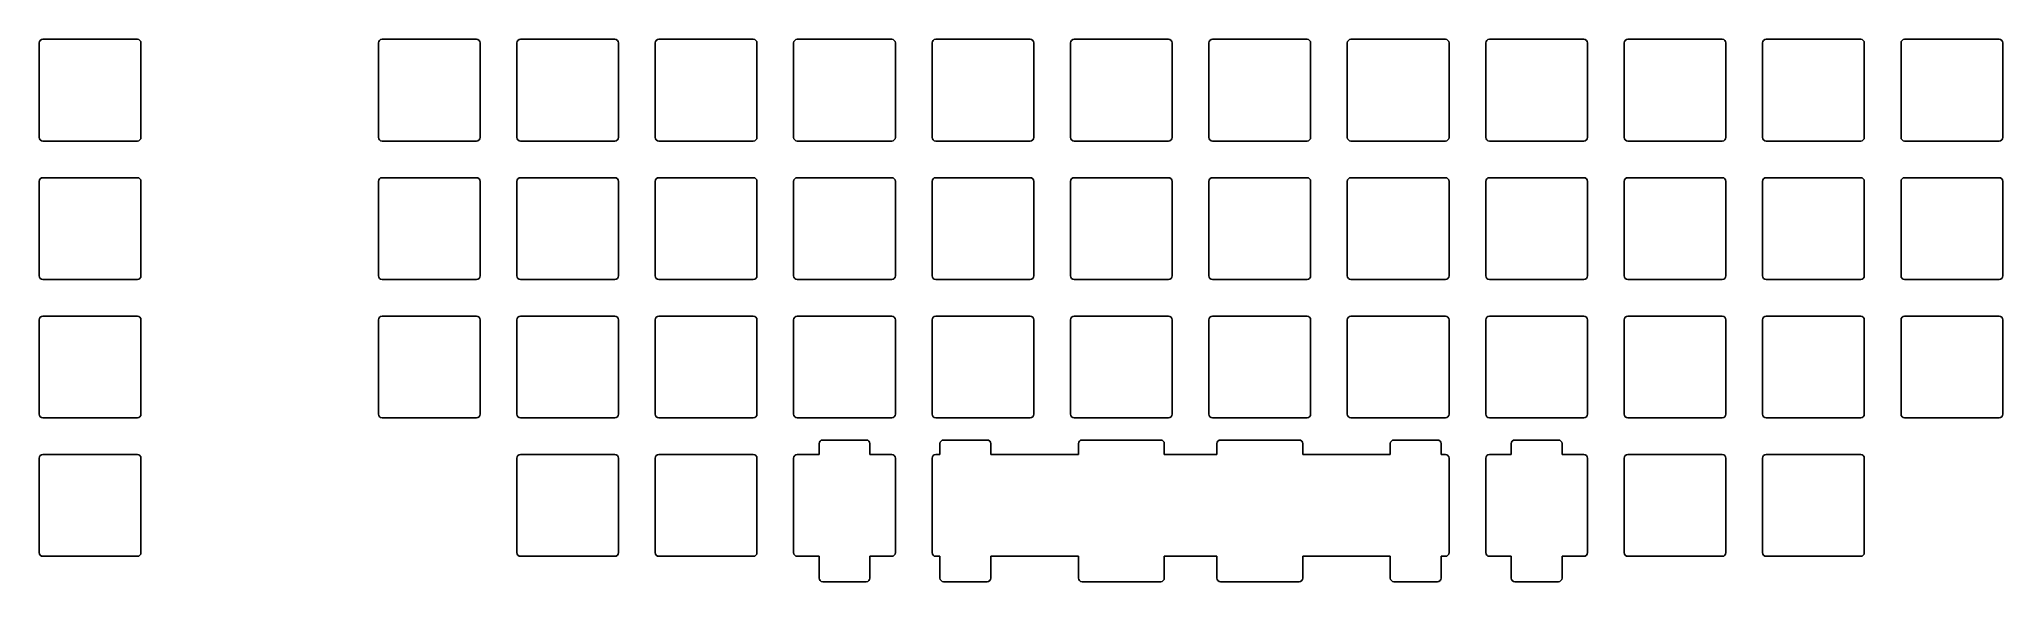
# Model space of a CAD drawing. Header units: millimetres. Extents: x 3 to 273, y -77 to -3.
import ezdxf

# ---------------------------------------------------------------- set-up
doc = ezdxf.new("R2010")
doc.units = ezdxf.units.MM

msp = doc.modelspace()

# ---------------------------------------------------------------- linework, layer by layer
for p, q in [((16.025, -2.525), (3.025, -2.525)), ((62.6975, -2.525), (49.6975, -2.525)), ((81.7475, -2.525), (68.7475, -2.525)), ((100.7975, -2.525), (87.7975, -2.525)), ((119.8475, -2.525), (106.8475, -2.525)), ((138.8975, -2.525), (125.8975, -2.525)), ((157.9475, -2.525), (144.9475, -2.525)), ((176.9975, -2.525), (163.9975, -2.525)), ((196.0475, -2.525), (183.0475, -2.525)), ((215.0975, -2.525), (202.0975, -2.525)), ((234.1475, -2.525), (221.1475, -2.525)), ((253.1975, -2.525), (240.1975, -2.525)), ((272.2475, -2.525), (259.2475, -2.525)), ((2.525, -3.025), (2.525, -16.025)), ((16.525, -16.025), (16.525, -3.025)), ((49.1975, -3.025), (49.1975, -16.025)), ((63.1975, -16.025), (63.1975, -3.025)), ((68.2475, -3.025), (68.2475, -16.025)), ((82.2475, -16.025), (82.2475, -3.025)), ((87.2975, -3.025), (87.2975, -16.025)), ((101.2975, -16.025), (101.2975, -3.025)), ((106.3475, -3.025), (106.3475, -16.025)), ((120.3475, -16.025), (120.3475, -3.025)), ((125.3975, -3.025), (125.3975, -16.025)), ((139.3975, -16.025), (139.3975, -3.025)), ((144.4475, -3.025), (144.4475, -16.025)), ((158.4475, -16.025), (158.4475, -3.025)), ((163.4975, -3.025), (163.4975, -16.025)), ((177.4975, -16.025), (177.4975, -3.025)), ((182.5475, -3.025), (182.5475, -16.025)), ((196.5475, -16.025), (196.5475, -3.025)), ((201.5975, -3.025), (201.5975, -16.025)), ((215.5975, -16.025), (215.5975, -3.025)), ((220.6475, -3.025), (220.6475, -16.025)), ((234.6475, -16.025), (234.6475, -3.025)), ((239.6975, -3.025), (239.6975, -16.025)), ((253.6975, -16.025), (253.6975, -3.025)), ((258.7475, -3.025), (258.7475, -16.025)), ((272.7475, -16.025), (272.7475, -3.025)), ((3.025, -16.525), (16.025, -16.525)), ((49.6975, -16.525), (62.6975, -16.525)), ((68.7475, -16.525), (81.7475, -16.525)), ((87.7975, -16.525), (100.7975, -16.525)), ((106.8475, -16.525), (119.8475, -16.525)), ((125.8975, -16.525), (138.8975, -16.525)), ((144.9475, -16.525), (157.9475, -16.525)), ((163.9975, -16.525), (176.9975, -16.525)), ((183.0475, -16.525), (196.0475, -16.525)), ((202.0975, -16.525), (215.0975, -16.525)), ((221.1475, -16.525), (234.1475, -16.525)), ((240.1975, -16.525), (253.1975, -16.525)), ((259.2475, -16.525), (272.2475, -16.525)), ((16.025, -21.575), (3.025, -21.575)), ((62.6975, -21.575), (49.6975, -21.575)), ((81.7475, -21.575), (68.7475, -21.575)), ((100.7975, -21.575), (87.7975, -21.575)), ((119.8475, -21.575), (106.8475, -21.575)), ((138.8975, -21.575), (125.8975, -21.575)), ((157.9475, -21.575), (144.9475, -21.575)), ((176.9975, -21.575), (163.9975, -21.575)), ((196.0475, -21.575), (183.0475, -21.575)), ((215.0975, -21.575), (202.0975, -21.575)), ((234.1475, -21.575), (221.1475, -21.575)), ((253.1975, -21.575), (240.1975, -21.575)), ((272.2475, -21.575), (259.2475, -21.575)), ((2.525, -22.075), (2.525, -35.075)), ((16.525, -35.075), (16.525, -22.075)), ((49.1975, -22.075), (49.1975, -35.075)), ((63.1975, -35.075), (63.1975, -22.075)), ((68.2475, -22.075), (68.2475, -35.075)), ((82.2475, -35.075), (82.2475, -22.075)), ((87.2975, -22.075), (87.2975, -35.075)), ((101.2975, -35.075), (101.2975, -22.075)), ((106.3475, -22.075), (106.3475, -35.075)), ((120.3475, -35.075), (120.3475, -22.075)), ((125.3975, -22.075), (125.3975, -35.075)), ((139.3975, -35.075), (139.3975, -22.075)), ((144.4475, -22.075), (144.4475, -35.075)), ((158.4475, -35.075), (158.4475, -22.075)), ((163.4975, -22.075), (163.4975, -35.075)), ((177.4975, -35.075), (177.4975, -22.075)), ((182.5475, -22.075), (182.5475, -35.075)), ((196.5475, -35.075), (196.5475, -22.075)), ((201.5975, -22.075), (201.5975, -35.075)), ((215.5975, -35.075), (215.5975, -22.075)), ((220.6475, -22.075), (220.6475, -35.075)), ((234.6475, -35.075), (234.6475, -22.075)), ((239.6975, -22.075), (239.6975, -35.075)), ((253.6975, -35.075), (253.6975, -22.075)), ((258.7475, -22.075), (258.7475, -35.075)), ((272.7475, -35.075), (272.7475, -22.075)), ((3.025, -35.575), (16.025, -35.575)), ((49.6975, -35.575), (62.6975, -35.575)), ((68.7475, -35.575), (81.7475, -35.575)), ((87.7975, -35.575), (100.7975, -35.575)), ((106.8475, -35.575), (119.8475, -35.575)), ((125.8975, -35.575), (138.8975, -35.575)), ((144.9475, -35.575), (157.9475, -35.575)), ((163.9975, -35.575), (176.9975, -35.575)), ((183.0475, -35.575), (196.0475, -35.575)), ((202.0975, -35.575), (215.0975, -35.575)), ((221.1475, -35.575), (234.1475, -35.575)), ((240.1975, -35.575), (253.1975, -35.575)), ((259.2475, -35.575), (272.2475, -35.575)), ((2.525, -41.125), (2.525, -54.125)), ((16.025, -40.625), (3.025, -40.625)), ((16.525, -54.125), (16.525, -41.125)), ((49.1975, -41.125), (49.1975, -54.125)), ((62.6975, -40.625), (49.6975, -40.625)), ((63.1975, -54.125), (63.1975, -41.125)), ((68.2475, -41.125), (68.2475, -54.125)), ((81.7475, -40.625), (68.7475, -40.625)), ((82.2475, -54.125), (82.2475, -41.125)), ((87.2975, -41.125), (87.2975, -54.125)), ((100.7975, -40.625), (87.7975, -40.625)), ((101.2975, -54.125), (101.2975, -41.125)), ((106.3475, -41.125), (106.3475, -54.125)), ((119.8475, -40.625), (106.8475, -40.625)), ((120.3475, -54.125), (120.3475, -41.125)), ((125.3975, -41.125), (125.3975, -54.125)), ((138.8975, -40.625), (125.8975, -40.625)), ((139.3975, -54.125), (139.3975, -41.125)), ((144.4475, -41.125), (144.4475, -54.125)), ((157.9475, -40.625), (144.9475, -40.625)), ((158.4475, -54.125), (158.4475, -41.125)), ((163.4975, -41.125), (163.4975, -54.125)), ((176.9975, -40.625), (163.9975, -40.625)), ((177.4975, -54.125), (177.4975, -41.125)), ((182.5475, -41.125), (182.5475, -54.125)), ((196.0475, -40.625), (183.0475, -40.625)), ((196.5475, -54.125), (196.5475, -41.125)), ((201.5975, -41.125), (201.5975, -54.125)), ((215.0975, -40.625), (202.0975, -40.625)), ((215.5975, -54.125), (215.5975, -41.125)), ((220.6475, -41.125), (220.6475, -54.125)), ((234.1475, -40.625), (221.1475, -40.625)), ((234.6475, -54.125), (234.6475, -41.125)), ((239.6975, -41.125), (239.6975, -54.125)), ((253.1975, -40.625), (240.1975, -40.625)), ((253.6975, -54.125), (253.6975, -41.125)), ((258.7475, -41.125), (258.7475, -54.125)), ((272.2475, -40.625), (259.2475, -40.625)), ((272.7475, -54.125), (272.7475, -41.125)), ((3.025, -54.625), (16.025, -54.625)), ((49.6975, -54.625), (62.6975, -54.625)), ((68.7475, -54.625), (81.7475, -54.625)), ((87.7975, -54.625), (100.7975, -54.625)), ((106.8475, -54.625), (119.8475, -54.625)), ((125.8975, -54.625), (138.8975, -54.625)), ((144.9475, -54.625), (157.9475, -54.625)), ((163.9975, -54.625), (176.9975, -54.625)), ((183.0475, -54.625), (196.0475, -54.625)), ((202.0975, -54.625), (215.0975, -54.625)), ((221.1475, -54.625), (234.1475, -54.625)), ((240.1975, -54.625), (253.1975, -54.625)), ((259.2475, -54.625), (272.2475, -54.625)), ((109.8475, -58.175), (109.8475, -59.675)), ((116.3475, -57.675), (110.3475, -57.675)), ((116.8475, -59.675), (116.8475, -58.175)), ((126.4845, -58.175), (126.4845, -59.675)), ((132.9845, -57.675), (126.9845, -57.675)), ((133.4845, -59.675), (133.4845, -58.175)), ((145.5345, -58.175), (145.5345, -59.675)), ((148.4475, -57.675), (146.0345, -57.675)), ((150.8605, -57.675), (148.4475, -57.675)), ((152.0345, -57.675), (150.8605, -57.675)), ((154.4475, -57.675), (152.0345, -57.675)), ((156.8605, -57.675), (154.4475, -57.675)), ((157.3605, -59.675), (157.3605, -58.175)), ((164.5845, -58.175), (164.5845, -59.675)), ((167.4975, -57.675), (165.0845, -57.675)), ((169.9105, -57.675), (167.4975, -57.675)), ((171.0845, -57.675), (169.9105, -57.675)), ((173.4975, -57.675), (171.0845, -57.675)), ((175.9105, -57.675), (173.4975, -57.675)), ((176.4105, -59.675), (176.4105, -58.175)), ((188.4605, -58.175), (188.4605, -59.675)), ((194.9605, -57.675), (188.9605, -57.675)), ((195.4605, -59.675), (195.4605, -58.175)), ((205.0975, -58.175), (205.0975, -59.675)), ((211.5975, -57.675), (205.5975, -57.675)), ((212.0975, -59.675), (212.0975, -58.175)), ((2.525, -60.175), (2.525, -73.175)), ((16.025, -59.675), (3.025, -59.675)), ((16.525, -73.175), (16.525, -60.175)), ((68.2475, -60.175), (68.2475, -73.175)), ((81.7475, -59.675), (68.7475, -59.675)), ((82.2475, -73.175), (82.2475, -60.175)), ((87.2975, -60.175), (87.2975, -73.175)), ((100.7975, -59.675), (87.7975, -59.675)), ((101.2975, -73.175), (101.2975, -60.175)), ((106.3475, -60.175), (106.3475, -73.175)), ((109.8475, -59.675), (106.8475, -59.675)), ((119.8475, -59.675), (116.8475, -59.675)), ((120.3475, -73.175), (120.3475, -60.175)), ((125.3975, -60.175), (125.3975, -73.175)), ((126.4845, -59.675), (125.8975, -59.675)), ((135.4225, -59.675), (133.4845, -59.675)), ((138.8975, -59.675), (135.4225, -59.675)), ((144.9475, -59.675), (138.8975, -59.675)), ((145.5345, -59.675), (144.9475, -59.675)), ((157.9475, -59.675), (157.3605, -59.675)), ((163.9975, -59.675), (157.9475, -59.675)), ((164.5845, -59.675), (163.9975, -59.675)), ((176.9975, -59.675), (176.4105, -59.675)), ((183.0475, -59.675), (176.9975, -59.675)), ((186.5225, -59.675), (183.0475, -59.675)), ((188.4605, -59.675), (186.5225, -59.675)), ((196.0475, -59.675), (195.4605, -59.675)), ((196.5475, -73.175), (196.5475, -60.175)), ((201.5975, -60.175), (201.5975, -73.175)), ((205.0975, -59.675), (202.0975, -59.675)), ((215.0975, -59.675), (212.0975, -59.675)), ((215.5975, -73.175), (215.5975, -60.175)), ((220.6475, -60.175), (220.6475, -73.175)), ((234.1475, -59.675), (221.1475, -59.675)), ((234.6475, -73.175), (234.6475, -60.175)), ((239.6975, -60.175), (239.6975, -73.175)), ((253.1975, -59.675), (240.1975, -59.675)), ((253.6975, -73.175), (253.6975, -60.175)), ((3.025, -73.675), (16.025, -73.675)), ((68.7475, -73.675), (81.7475, -73.675)), ((87.7975, -73.675), (100.7975, -73.675)), ((106.8475, -73.675), (109.8475, -73.675)), ((109.8475, -73.675), (109.8475, -76.675)), ((116.8475, -73.675), (119.8475, -73.675)), ((116.8475, -76.675), (116.8475, -73.675)), ((125.8975, -73.675), (126.4845, -73.675)), ((126.4845, -73.675), (126.4845, -76.675)), ((133.4845, -73.675), (135.4225, -73.675)), ((133.4845, -76.675), (133.4845, -73.675)), ((135.4225, -73.675), (138.8975, -73.675)), ((138.8975, -73.675), (144.9475, -73.675)), ((144.9475, -73.675), (145.5345, -73.675)), ((145.5345, -73.675), (145.5345, -76.675)), ((157.3605, -76.675), (157.3605, -73.675)), ((157.3605, -73.675), (157.9475, -73.675)), ((157.9475, -73.675), (163.9975, -73.675)), ((163.9975, -73.675), (164.5845, -73.675)), ((164.5845, -73.675), (164.5845, -76.675)), ((176.4105, -76.675), (176.4105, -73.675)), ((176.4105, -73.675), (176.9975, -73.675)), ((176.9975, -73.675), (183.0475, -73.675)), ((183.0475, -73.675), (186.5225, -73.675)), ((186.5225, -73.675), (188.4605, -73.675)), ((188.4605, -73.675), (188.4605, -76.675)), ((195.4605, -76.675), (195.4605, -73.675)), ((195.4605, -73.675), (196.0475, -73.675)), ((202.0975, -73.675), (205.0975, -73.675)), ((205.0975, -73.675), (205.0975, -76.675)), ((212.0975, -76.675), (212.0975, -73.675)), ((212.0975, -73.675), (215.0975, -73.675)), ((221.1475, -73.675), (234.1475, -73.675)), ((240.1975, -73.675), (253.1975, -73.675)), ((110.3475, -77.175), (116.3475, -77.175)), ((126.9845, -77.175), (132.9845, -77.175)), ((146.0345, -77.175), (148.4475, -77.175)), ((148.4475, -77.175), (150.8605, -77.175)), ((150.8605, -77.175), (152.0345, -77.175)), ((152.0345, -77.175), (154.4475, -77.175)), ((154.4475, -77.175), (156.8605, -77.175)), ((165.0845, -77.175), (167.4975, -77.175)), ((167.4975, -77.175), (169.9105, -77.175)), ((169.9105, -77.175), (171.0845, -77.175)), ((171.0845, -77.175), (173.4975, -77.175)), ((173.4975, -77.175), (175.9105, -77.175)), ((188.9605, -77.175), (194.9605, -77.175)), ((205.5975, -77.175), (211.5975, -77.175))]:
    msp.add_line(p, q)
for centre, start, end in [((3.025, -3.025), 90, 180), ((16.025, -3.025), 0, 90), ((49.6975, -3.025), 90, 180), ((62.6975, -3.025), 0, 90), ((68.7475, -3.025), 90, 180), ((81.7475, -3.025), 0, 90), ((87.7975, -3.025), 90, 180), ((100.7975, -3.025), 0, 90), ((106.8475, -3.025), 90, 180), ((119.8475, -3.025), 0, 90), ((125.8975, -3.025), 90, 180), ((138.8975, -3.025), 0, 90), ((144.9475, -3.025), 90, 180), ((157.9475, -3.025), 0, 90), ((163.9975, -3.025), 90, 180), ((176.9975, -3.025), 0, 90), ((183.0475, -3.025), 90, 180), ((196.0475, -3.025), 0, 90), ((202.0975, -3.025), 90, 180), ((215.0975, -3.025), 0, 90), ((221.1475, -3.025), 90, 180), ((234.1475, -3.025), 0, 90), ((240.1975, -3.025), 90, 180), ((253.1975, -3.025), 0, 90), ((259.2475, -3.025), 90, 180), ((272.2475, -3.025), 0, 90), ((3.025, -16.025), 180, 270), ((16.025, -16.025), 270, 0), ((49.6975, -16.025), 180, 270), ((62.6975, -16.025), 270, 0), ((68.7475, -16.025), 180, 270), ((81.7475, -16.025), 270, 0), ((87.7975, -16.025), 180, 270), ((100.7975, -16.025), 270, 0), ((106.8475, -16.025), 180, 270), ((119.8475, -16.025), 270, 0), ((125.8975, -16.025), 180, 270), ((138.8975, -16.025), 270, 0), ((144.9475, -16.025), 180, 270), ((157.9475, -16.025), 270, 0), ((163.9975, -16.025), 180, 270), ((176.9975, -16.025), 270, 0), ((183.0475, -16.025), 180, 270), ((196.0475, -16.025), 270, 0), ((202.0975, -16.025), 180, 270), ((215.0975, -16.025), 270, 0), ((221.1475, -16.025), 180, 270), ((234.1475, -16.025), 270, 0), ((240.1975, -16.025), 180, 270), ((253.1975, -16.025), 270, 0), ((259.2475, -16.025), 180, 270), ((272.2475, -16.025), 270, 0), ((3.025, -22.075), 90, 180), ((16.025, -22.075), 0, 90), ((49.6975, -22.075), 90, 180), ((62.6975, -22.075), 0, 90), ((68.7475, -22.075), 90, 180), ((81.7475, -22.075), 0, 90), ((87.7975, -22.075), 90, 180), ((100.7975, -22.075), 0, 90), ((106.8475, -22.075), 90, 180), ((119.8475, -22.075), 0, 90), ((125.8975, -22.075), 90, 180), ((138.8975, -22.075), 0, 90), ((144.9475, -22.075), 90, 180), ((157.9475, -22.075), 0, 90), ((163.9975, -22.075), 90, 180), ((176.9975, -22.075), 0, 90), ((183.0475, -22.075), 90, 180), ((196.0475, -22.075), 0, 90), ((202.0975, -22.075), 90, 180), ((215.0975, -22.075), 0, 90), ((221.1475, -22.075), 90, 180), ((234.1475, -22.075), 0, 90), ((240.1975, -22.075), 90, 180), ((253.1975, -22.075), 0, 90), ((259.2475, -22.075), 90, 180), ((272.2475, -22.075), 0, 90), ((3.025, -35.075), 180, 270), ((16.025, -35.075), 270, 0), ((49.6975, -35.075), 180, 270), ((62.6975, -35.075), 270, 0), ((68.7475, -35.075), 180, 270), ((81.7475, -35.075), 270, 0), ((87.7975, -35.075), 180, 270), ((100.7975, -35.075), 270, 0), ((106.8475, -35.075), 180, 270), ((119.8475, -35.075), 270, 0), ((125.8975, -35.075), 180, 270), ((138.8975, -35.075), 270, 0), ((144.9475, -35.075), 180, 270), ((157.9475, -35.075), 270, 0), ((163.9975, -35.075), 180, 270), ((176.9975, -35.075), 270, 0), ((183.0475, -35.075), 180, 270), ((196.0475, -35.075), 270, 0), ((202.0975, -35.075), 180, 270), ((215.0975, -35.075), 270, 0), ((221.1475, -35.075), 180, 270), ((234.1475, -35.075), 270, 0), ((240.1975, -35.075), 180, 270), ((253.1975, -35.075), 270, 0), ((259.2475, -35.075), 180, 270), ((272.2475, -35.075), 270, 0), ((3.025, -41.125), 90, 180), ((16.025, -41.125), 0, 90), ((49.6975, -41.125), 90, 180), ((62.6975, -41.125), 0, 90), ((68.7475, -41.125), 90, 180), ((81.7475, -41.125), 0, 90), ((87.7975, -41.125), 90, 180), ((100.7975, -41.125), 0, 90), ((106.8475, -41.125), 90, 180), ((119.8475, -41.125), 0, 90), ((125.8975, -41.125), 90, 180), ((138.8975, -41.125), 0, 90), ((144.9475, -41.125), 90, 180), ((157.9475, -41.125), 0, 90), ((163.9975, -41.125), 90, 180), ((176.9975, -41.125), 0, 90), ((183.0475, -41.125), 90, 180), ((196.0475, -41.125), 0, 90), ((202.0975, -41.125), 90, 180), ((215.0975, -41.125), 0, 90), ((221.1475, -41.125), 90, 180), ((234.1475, -41.125), 0, 90), ((240.1975, -41.125), 90, 180), ((253.1975, -41.125), 0, 90), ((259.2475, -41.125), 90, 180), ((272.2475, -41.125), 0, 90), ((3.025, -54.125), 180, 270), ((16.025, -54.125), 270, 0), ((49.6975, -54.125), 180, 270), ((62.6975, -54.125), 270, 0), ((68.7475, -54.125), 180, 270), ((81.7475, -54.125), 270, 0), ((87.7975, -54.125), 180, 270), ((100.7975, -54.125), 270, 0), ((106.8475, -54.125), 180, 270), ((119.8475, -54.125), 270, 0), ((125.8975, -54.125), 180, 270), ((138.8975, -54.125), 270, 0), ((144.9475, -54.125), 180, 270), ((157.9475, -54.125), 270, 0), ((163.9975, -54.125), 180, 270), ((176.9975, -54.125), 270, 0), ((183.0475, -54.125), 180, 270), ((196.0475, -54.125), 270, 0), ((202.0975, -54.125), 180, 270), ((215.0975, -54.125), 270, 0), ((221.1475, -54.125), 180, 270), ((234.1475, -54.125), 270, 0), ((240.1975, -54.125), 180, 270), ((253.1975, -54.125), 270, 0), ((259.2475, -54.125), 180, 270), ((272.2475, -54.125), 270, 0), ((110.3475, -58.175), 90, 180), ((116.3475, -58.175), 0, 90), ((126.9845, -58.175), 90, 180), ((132.9845, -58.175), 0, 90), ((146.0345, -58.175), 90, 180), ((156.8605, -58.175), 0, 90), ((165.0845, -58.175), 90, 180), ((175.9105, -58.175), 0, 90), ((188.9605, -58.175), 90, 180), ((194.9605, -58.175), 0, 90), ((205.5975, -58.175), 90, 180), ((211.5975, -58.175), 0, 90), ((3.025, -60.175), 90, 180), ((16.025, -60.175), 0, 90), ((68.7475, -60.175), 90, 180), ((81.7475, -60.175), 0, 90), ((87.7975, -60.175), 90, 180), ((100.7975, -60.175), 0, 90), ((106.8475, -60.175), 90, 180), ((119.8475, -60.175), 0, 90), ((125.8975, -60.175), 90, 180), ((196.0475, -60.175), 0, 90), ((202.0975, -60.175), 90, 180), ((215.0975, -60.175), 0, 90), ((221.1475, -60.175), 90, 180), ((234.1475, -60.175), 0, 90), ((240.1975, -60.175), 90, 180), ((253.1975, -60.175), 0, 90), ((3.025, -73.175), 180, 270), ((16.025, -73.175), 270, 0), ((68.7475, -73.175), 180, 270), ((81.7475, -73.175), 270, 0), ((87.7975, -73.175), 180, 270), ((100.7975, -73.175), 270, 0), ((106.8475, -73.175), 180, 270), ((119.8475, -73.175), 270, 0), ((125.8975, -73.175), 180, 270), ((196.0475, -73.175), 270, 0), ((202.0975, -73.175), 180, 270), ((215.0975, -73.175), 270, 0), ((221.1475, -73.175), 180, 270), ((234.1475, -73.175), 270, 0), ((240.1975, -73.175), 180, 270), ((253.1975, -73.175), 270, 0), ((110.3475, -76.675), 180, 270), ((116.3475, -76.675), 270, 0), ((126.9845, -76.675), 180, 270), ((132.9845, -76.675), 270, 0), ((146.0345, -76.675), 180, 270), ((156.8605, -76.675), 270, 0), ((165.0845, -76.675), 180, 270), ((175.9105, -76.675), 270, 0), ((188.9605, -76.675), 180, 270), ((194.9605, -76.675), 270, 0), ((205.5975, -76.675), 180, 270), ((211.5975, -76.675), 270, 0)]:
    msp.add_arc(centre, 0.5, start, end)

doc.saveas('drawing.dxf')
